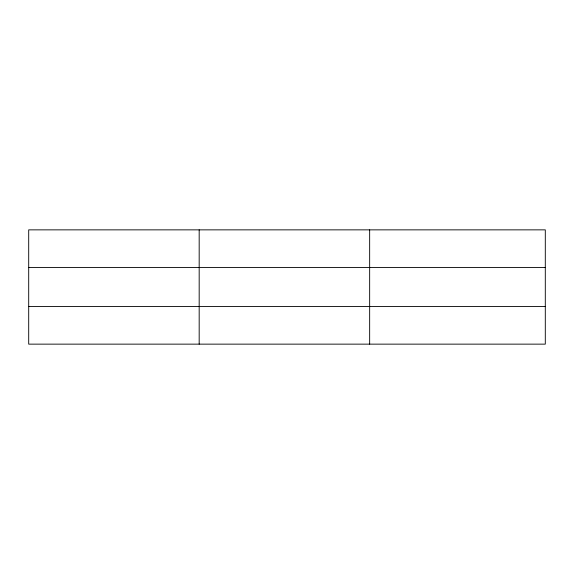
<?xml version="1.0" encoding="UTF-8"?>
<svg xmlns="http://www.w3.org/2000/svg" width="574" height="574" viewBox="0 0 574 574"><rect width="100%" height="100%" fill="white"/><g stroke="black" fill="none" stroke-linecap="round" stroke-linejoin="round"><path stroke-width="0.86" d="M199.178 344.142L199.178 229.858M369.656 344.142L369.656 229.858M545.3 306.43L545.3 344.142L28.7 344.142L28.7 229.858L545.3 229.858L545.3 306.43L28.7 306.43M28.7 267.57L545.3 267.57"/></g></svg>
